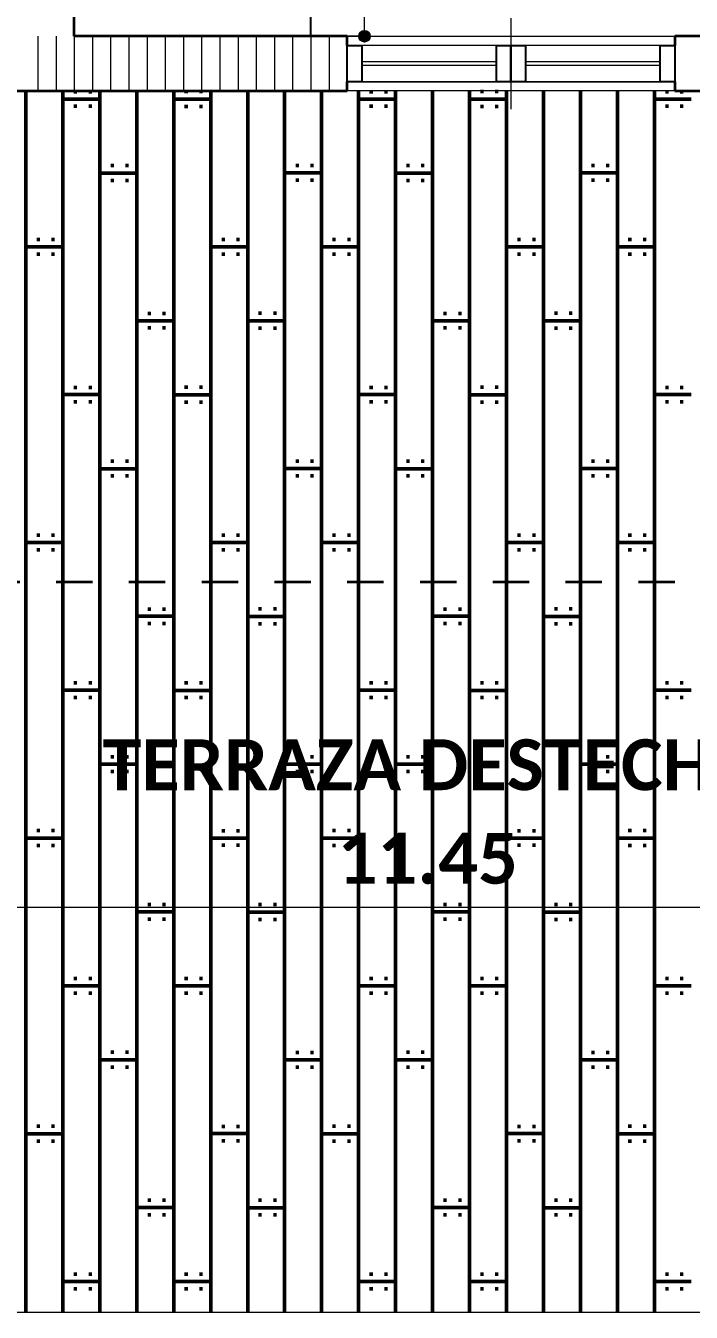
# Model space of a CAD drawing. Header units: metres. Extents: x -144 to 1000, y -717 to 29.
# Drawn here: x 515.197 to 517.025, y -571.383 to -567.846 of the extents above; entities that cross this region are included whole.
import ezdxf

# ---------------------------------------------------------------- set-up
doc = ezdxf.new("R2010")
doc.units = ezdxf.units.M
doc.linetypes.add('Basculante', pattern=[0.11625, 0.075, -0.04125])
doc.linetypes.add('basculante modificado', pattern=[0.18, 0.1125, -0.0675])
doc.layers.get('0').update_dxf_attribs({"color": 1})
for name, color, linetype, lineweight in [('A-ANNO-DIMS', 1, 'Continuous', 9), ('A-DETL', 1, 'Continuous', 9), ('A-DETL-GENF', 1, 'Continuous', 9), ('A-FLOR-PATT', 8, 'Continuous', 50), ('A-GENM', 1, 'Continuous', 9), ('A-GLAZ', 1, 'Continuous', 9), ('A-WALL', 4, 'Continuous', 9), ('G-ANNO-TEXT', 2, 'Continuous', 9)]:
    doc.layers.add(name, color=color, linetype=linetype, lineweight=lineweight)
doc.layers.add('A-WALL-PATT', color=7, linetype='Continuous', lineweight=35, true_color=0x9c9c9c)
doc.styles.add('Calibri_B_1', font='calibrib.ttf', dxfattribs={"height": 0.135})
doc.styles.add('Calibri_B_5', font='calibrib.ttf', dxfattribs={"height": 0.66})

# ---------------------------------------------------------------- blocks, each defined once
blk = doc.blocks.new('I')
at = {"layer": 'A-ANNO-DIMS', "lineweight": 25}
h = blk.add_hatch(color=256, dxfattribs=at)
edge = h.paths.add_edge_path()
edge.add_arc((512.3581, -506.21), 0.015, 0, 360)
at = {"layer": 'A-ANNO-DIMS'}
for p, q in [((512.3581, -506.21), (512.3581, -503.2089)), ((512.3581, -506.21), (512.0581, -506.21)), ((512.3581, -506.21), (512.4381, -506.21)), ((506.7607, -508.6044), (518.2107, -508.6044))]:
    blk.add_line(p, q, dxfattribs=at)
at = {"layer": 'A-ANNO-DIMS', "lineweight": 25}
blk.add_circle((512.3581, -506.21), 0.015, dxfattribs=at)
at = {"layer": 'A-DETL', "color": 7, "linetype": 'basculante modificado'}
blk.add_line((507.1098, -506.3589), (516.7105, -506.3589), dxfattribs=at)
at = {"layer": 'A-DETL', "color": 7, "linetype": 'Basculante', "lineweight": 35}
blk.add_line((498.9107, -507.7099), (517.2105, -507.7099), dxfattribs=at)
at = {"layer": 'A-DETL-GENF', "lineweight": 25}
for p, q in [((512.3107, -506.235), (512.3507, -506.235)), ((512.3107, -506.335), (512.3107, -506.235)), ((512.3507, -506.235), (512.3507, -506.335)), ((512.7207, -506.235), (512.7607, -506.235)), ((512.7207, -506.335), (512.7207, -506.235)), ((512.7607, -506.235), (512.7607, -506.335)), ((512.7607, -506.235), (512.8007, -506.235)), ((512.7607, -506.335), (512.7607, -506.235)), ((512.8007, -506.235), (512.8007, -506.335)), ((513.1707, -506.235), (513.2107, -506.235)), ((513.1707, -506.335), (513.1707, -506.235)), ((513.2107, -506.235), (513.2107, -506.335)), ((512.3507, -506.335), (512.3107, -506.335)), ((512.7607, -506.335), (512.7207, -506.335)), ((512.8007, -506.335), (512.7607, -506.335)), ((513.2107, -506.335), (513.1707, -506.335))]:
    blk.add_line(p, q, dxfattribs=at)
at = {"layer": 'A-DETL-GENF'}
for p, q in [((512.7207, -506.235), (512.3507, -506.235)), ((513.1707, -506.235), (512.8007, -506.235)), ((512.7207, -506.28), (512.3507, -506.28)), ((513.1707, -506.28), (512.8007, -506.28)), ((512.7207, -506.29), (512.3507, -506.29)), ((513.1707, -506.29), (512.8007, -506.29)), ((512.7207, -506.335), (512.3507, -506.335)), ((513.1707, -506.335), (512.8007, -506.335))]:
    blk.add_line(p, q, dxfattribs=at)
at = {"layer": 'A-FLOR-PATT', "color": 8, "true_color": 0x808080, "transparency": 33554559}
for p, q in [((511.4275, -506.36), (511.4275, -509.7185)), ((511.5285, -506.3825), (511.6301, -506.3825)), ((511.5291, -506.36), (511.5291, -509.7185)), ((511.5595, -506.3625), (511.5679, -506.3625)), ((511.6002, -506.3625), (511.6085, -506.3625)), ((511.6307, -506.36), (511.6307, -509.7185)), ((511.7323, -506.36), (511.7323, -509.7185)), ((511.8339, -506.36), (511.8339, -509.7185)), ((511.8339, -506.3829), (511.9355, -506.3829)), ((511.8639, -506.3621), (511.8723, -506.3621)), ((511.9046, -506.3621), (511.9129, -506.3621)), ((511.9355, -506.36), (511.9355, -509.7185)), ((512.0371, -506.36), (512.0371, -509.7185)), ((512.1387, -506.36), (512.1387, -509.7185)), ((512.2403, -506.36), (512.2403, -509.7185)), ((512.3413, -506.3825), (512.4429, -506.3825)), ((512.3419, -506.36), (512.3419, -509.7185)), ((512.3723, -506.3625), (512.3807, -506.3625)), ((512.413, -506.3625), (512.4213, -506.3625)), ((512.4435, -506.36), (512.4435, -509.7185)), ((512.5451, -506.36), (512.5451, -509.7185)), ((512.6467, -506.36), (512.6467, -509.7185)), ((512.6467, -506.3829), (512.7483, -506.3829)), ((512.6767, -506.3621), (512.6851, -506.3621)), ((512.7174, -506.3621), (512.7257, -506.3621)), ((512.7483, -506.36), (512.7483, -509.7185)), ((512.8499, -506.36), (512.8499, -509.7185)), ((512.9515, -506.36), (512.9515, -509.7185)), ((513.0531, -506.36), (513.0531, -509.7185)), ((513.1541, -506.3825), (513.2557, -506.3825)), ((513.1547, -506.36), (513.1547, -509.7185)), ((513.1851, -506.3625), (513.1935, -506.3625)), ((513.2258, -506.3625), (513.2341, -506.3625)), ((511.5595, -506.4025), (511.5679, -506.4025)), ((511.6002, -506.4025), (511.6085, -506.4025)), ((511.8639, -506.4029), (511.8723, -506.4029)), ((511.9046, -506.4029), (511.9129, -506.4029)), ((512.3723, -506.4025), (512.3807, -506.4025)), ((512.413, -506.4025), (512.4213, -506.4025)), ((512.6767, -506.4029), (512.6851, -506.4029)), ((512.7174, -506.4029), (512.7257, -506.4029)), ((513.1851, -506.4025), (513.1935, -506.4025)), ((513.2258, -506.4025), (513.2341, -506.4025)), ((511.6607, -506.5653), (511.6691, -506.5653)), ((511.7014, -506.5653), (511.7097, -506.5653)), ((512.1691, -506.5657), (512.1775, -506.5657)), ((512.2098, -506.5657), (512.2181, -506.5657)), ((512.4735, -506.5653), (512.4819, -506.5653)), ((512.5142, -506.5653), (512.5225, -506.5653)), ((512.9819, -506.5657), (512.9903, -506.5657)), ((513.0226, -506.5657), (513.0309, -506.5657)), ((511.6307, -506.5861), (511.7323, -506.5861)), ((512.1381, -506.5857), (512.2397, -506.5857)), ((512.1691, -506.6057), (512.1775, -506.6057)), ((512.2098, -506.6057), (512.2181, -506.6057)), ((512.4435, -506.5861), (512.5451, -506.5861)), ((512.9509, -506.5857), (513.0525, -506.5857)), ((512.9819, -506.6057), (512.9903, -506.6057)), ((513.0226, -506.6057), (513.0309, -506.6057)), ((511.6607, -506.6061), (511.6691, -506.6061)), ((511.7014, -506.6061), (511.7097, -506.6061)), ((512.4735, -506.6061), (512.4819, -506.6061)), ((512.5142, -506.6061), (512.5225, -506.6061)), ((511.4575, -506.7685), (511.4659, -506.7685)), ((511.4982, -506.7685), (511.5065, -506.7685)), ((511.9659, -506.7689), (511.9743, -506.7689)), ((512.0066, -506.7689), (512.0149, -506.7689)), ((512.2703, -506.7685), (512.2787, -506.7685)), ((512.311, -506.7685), (512.3193, -506.7685)), ((512.7787, -506.7689), (512.7871, -506.7689)), ((512.8194, -506.7689), (512.8277, -506.7689)), ((513.0831, -506.7685), (513.0915, -506.7685)), ((513.1238, -506.7685), (513.1321, -506.7685)), ((511.4275, -506.7893), (511.5291, -506.7893)), ((511.4575, -506.8093), (511.4659, -506.8093)), ((511.4982, -506.8093), (511.5065, -506.8093)), ((511.9349, -506.7889), (512.0365, -506.7889)), ((511.9659, -506.8089), (511.9743, -506.8089)), ((512.0066, -506.8089), (512.0149, -506.8089)), ((512.2403, -506.7893), (512.3419, -506.7893)), ((512.2703, -506.8093), (512.2787, -506.8093)), ((512.311, -506.8093), (512.3193, -506.8093)), ((512.7477, -506.7889), (512.8493, -506.7889)), ((512.7787, -506.8089), (512.7871, -506.8089)), ((512.8194, -506.8089), (512.8277, -506.8089)), ((513.0531, -506.7893), (513.1547, -506.7893)), ((513.0831, -506.8093), (513.0915, -506.8093)), ((513.1238, -506.8093), (513.1321, -506.8093)), ((511.7317, -506.9921), (511.8333, -506.9921)), ((511.7627, -506.9721), (511.7711, -506.9721)), ((511.8034, -506.9721), (511.8117, -506.9721)), ((512.0371, -506.9925), (512.1387, -506.9925)), ((512.0671, -506.9717), (512.0755, -506.9717)), ((512.1078, -506.9717), (512.1161, -506.9717)), ((512.5445, -506.9921), (512.6461, -506.9921)), ((512.5755, -506.9721), (512.5839, -506.9721)), ((512.6162, -506.9721), (512.6245, -506.9721)), ((512.8499, -506.9925), (512.9515, -506.9925)), ((512.8799, -506.9717), (512.8883, -506.9717)), ((512.9206, -506.9717), (512.9289, -506.9717)), ((511.7627, -507.0121), (511.7711, -507.0121)), ((511.8034, -507.0121), (511.8117, -507.0121)), ((512.0671, -507.0125), (512.0755, -507.0125)), ((512.1078, -507.0125), (512.1161, -507.0125)), ((512.5755, -507.0121), (512.5839, -507.0121)), ((512.6162, -507.0121), (512.6245, -507.0121)), ((512.8799, -507.0125), (512.8883, -507.0125)), ((512.9206, -507.0125), (512.9289, -507.0125)), ((511.5285, -507.1953), (511.6301, -507.1953)), ((511.5595, -507.1753), (511.5679, -507.1753)), ((511.6002, -507.1753), (511.6085, -507.1753)), ((511.8339, -507.1957), (511.9355, -507.1957)), ((511.8639, -507.1749), (511.8723, -507.1749)), ((511.9046, -507.1749), (511.9129, -507.1749)), ((512.3413, -507.1953), (512.4429, -507.1953)), ((512.3723, -507.1753), (512.3807, -507.1753)), ((512.413, -507.1753), (512.4213, -507.1753)), ((512.6467, -507.1957), (512.7483, -507.1957)), ((512.6767, -507.1749), (512.6851, -507.1749)), ((512.7174, -507.1749), (512.7257, -507.1749)), ((513.1541, -507.1953), (513.2557, -507.1953)), ((513.1851, -507.1753), (513.1935, -507.1753)), ((513.2258, -507.1753), (513.2341, -507.1753)), ((511.5595, -507.2153), (511.5679, -507.2153)), ((511.6002, -507.2153), (511.6085, -507.2153)), ((511.8639, -507.2157), (511.8723, -507.2157)), ((511.9046, -507.2157), (511.9129, -507.2157)), ((512.3723, -507.2153), (512.3807, -507.2153)), ((512.413, -507.2153), (512.4213, -507.2153)), ((512.6767, -507.2157), (512.6851, -507.2157)), ((512.7174, -507.2157), (512.7257, -507.2157)), ((513.1851, -507.2153), (513.1935, -507.2153)), ((513.2258, -507.2153), (513.2341, -507.2153)), ((511.6607, -507.3781), (511.6691, -507.3781)), ((511.7014, -507.3781), (511.7097, -507.3781)), ((512.1691, -507.3785), (512.1775, -507.3785)), ((512.2098, -507.3785), (512.2181, -507.3785)), ((512.4735, -507.3781), (512.4819, -507.3781)), ((512.5142, -507.3781), (512.5225, -507.3781)), ((512.9819, -507.3785), (512.9903, -507.3785)), ((513.0226, -507.3785), (513.0309, -507.3785)), ((511.6307, -507.3989), (511.7323, -507.3989)), ((511.6607, -507.4189), (511.6691, -507.4189)), ((511.7014, -507.4189), (511.7097, -507.4189)), ((512.1381, -507.3985), (512.2397, -507.3985)), ((512.1691, -507.4185), (512.1775, -507.4185)), ((512.2098, -507.4185), (512.2181, -507.4185)), ((512.4435, -507.3989), (512.5451, -507.3989)), ((512.4735, -507.4189), (512.4819, -507.4189)), ((512.5142, -507.4189), (512.5225, -507.4189)), ((512.9509, -507.3985), (513.0525, -507.3985)), ((512.9819, -507.4185), (512.9903, -507.4185)), ((513.0226, -507.4185), (513.0309, -507.4185)), ((511.4575, -507.5813), (511.4659, -507.5813)), ((511.4982, -507.5813), (511.5065, -507.5813)), ((511.9659, -507.5817), (511.9743, -507.5817)), ((512.0066, -507.5817), (512.0149, -507.5817)), ((512.2703, -507.5813), (512.2787, -507.5813)), ((512.311, -507.5813), (512.3193, -507.5813)), ((512.7787, -507.5817), (512.7871, -507.5817)), ((512.8194, -507.5817), (512.8277, -507.5817)), ((513.0831, -507.5813), (513.0915, -507.5813)), ((513.1238, -507.5813), (513.1321, -507.5813)), ((511.4275, -507.6021), (511.5291, -507.6021)), ((511.4575, -507.6221), (511.4659, -507.6221)), ((511.4982, -507.6221), (511.5065, -507.6221)), ((511.9349, -507.6017), (512.0365, -507.6017)), ((511.9659, -507.6217), (511.9743, -507.6217)), ((512.0066, -507.6217), (512.0149, -507.6217)), ((512.2403, -507.6021), (512.3419, -507.6021)), ((512.2703, -507.6221), (512.2787, -507.6221)), ((512.311, -507.6221), (512.3193, -507.6221)), ((512.7477, -507.6017), (512.8493, -507.6017)), ((512.7787, -507.6217), (512.7871, -507.6217)), ((512.8194, -507.6217), (512.8277, -507.6217)), ((513.0531, -507.6021), (513.1547, -507.6021)), ((513.0831, -507.6221), (513.0915, -507.6221)), ((513.1238, -507.6221), (513.1321, -507.6221)), ((511.7317, -507.8049), (511.8333, -507.8049)), ((511.7627, -507.7849), (511.7711, -507.7849)), ((511.8034, -507.7849), (511.8117, -507.7849)), ((512.0371, -507.8053), (512.1387, -507.8053)), ((512.0671, -507.7845), (512.0755, -507.7845)), ((512.1078, -507.7845), (512.1161, -507.7845)), ((512.5445, -507.8049), (512.6461, -507.8049)), ((512.5755, -507.7849), (512.5839, -507.7849)), ((512.6162, -507.7849), (512.6245, -507.7849)), ((512.8499, -507.8053), (512.9515, -507.8053)), ((512.8799, -507.7845), (512.8883, -507.7845)), ((512.9206, -507.7845), (512.9289, -507.7845)), ((511.7627, -507.8249), (511.7711, -507.8249)), ((511.8034, -507.8249), (511.8117, -507.8249)), ((512.0671, -507.8253), (512.0755, -507.8253)), ((512.1078, -507.8253), (512.1161, -507.8253)), ((512.5755, -507.8249), (512.5839, -507.8249)), ((512.6162, -507.8249), (512.6245, -507.8249)), ((512.8799, -507.8253), (512.8883, -507.8253)), ((512.9206, -507.8253), (512.9289, -507.8253)), ((511.5285, -508.0081), (511.6301, -508.0081)), ((511.5595, -507.9881), (511.5679, -507.9881)), ((511.6002, -507.9881), (511.6085, -507.9881)), ((511.8339, -508.0085), (511.9355, -508.0085)), ((511.8639, -507.9877), (511.8723, -507.9877)), ((511.9046, -507.9877), (511.9129, -507.9877)), ((512.3413, -508.0081), (512.4429, -508.0081)), ((512.3723, -507.9881), (512.3807, -507.9881)), ((512.413, -507.9881), (512.4213, -507.9881)), ((512.6467, -508.0085), (512.7483, -508.0085)), ((512.6767, -507.9877), (512.6851, -507.9877)), ((512.7174, -507.9877), (512.7257, -507.9877)), ((513.1541, -508.0081), (513.2557, -508.0081)), ((513.1851, -507.9881), (513.1935, -507.9881)), ((513.2258, -507.9881), (513.2341, -507.9881)), ((511.5595, -508.0281), (511.5679, -508.0281)), ((511.6002, -508.0281), (511.6085, -508.0281)), ((511.8639, -508.0285), (511.8723, -508.0285)), ((511.9046, -508.0285), (511.9129, -508.0285)), ((512.3723, -508.0281), (512.3807, -508.0281)), ((512.413, -508.0281), (512.4213, -508.0281)), ((512.6767, -508.0285), (512.6851, -508.0285)), ((512.7174, -508.0285), (512.7257, -508.0285)), ((513.1851, -508.0281), (513.1935, -508.0281)), ((513.2258, -508.0281), (513.2341, -508.0281)), ((511.6607, -508.1909), (511.6691, -508.1909)), ((511.7014, -508.1909), (511.7097, -508.1909)), ((512.1691, -508.1913), (512.1775, -508.1913)), ((512.2098, -508.1913), (512.2181, -508.1913)), ((512.4735, -508.1909), (512.4819, -508.1909)), ((512.5142, -508.1909), (512.5225, -508.1909)), ((512.9819, -508.1913), (512.9903, -508.1913)), ((513.0226, -508.1913), (513.0309, -508.1913)), ((511.6307, -508.2117), (511.7323, -508.2117)), ((511.6607, -508.2317), (511.6691, -508.2317)), ((511.7014, -508.2317), (511.7097, -508.2317)), ((512.1381, -508.2113), (512.2397, -508.2113)), ((512.1691, -508.2313), (512.1775, -508.2313)), ((512.2098, -508.2313), (512.2181, -508.2313)), ((512.4435, -508.2117), (512.5451, -508.2117)), ((512.4735, -508.2317), (512.4819, -508.2317)), ((512.5142, -508.2317), (512.5225, -508.2317)), ((512.9509, -508.2113), (513.0525, -508.2113)), ((512.9819, -508.2313), (512.9903, -508.2313)), ((513.0226, -508.2313), (513.0309, -508.2313)), ((511.4575, -508.3941), (511.4659, -508.3941)), ((511.4982, -508.3941), (511.5065, -508.3941)), ((511.9659, -508.3945), (511.9743, -508.3945)), ((512.0066, -508.3945), (512.0149, -508.3945)), ((512.2703, -508.3941), (512.2787, -508.3941)), ((512.311, -508.3941), (512.3193, -508.3941)), ((512.7787, -508.3945), (512.7871, -508.3945)), ((512.8194, -508.3945), (512.8277, -508.3945)), ((513.0831, -508.3941), (513.0915, -508.3941)), ((513.1238, -508.3941), (513.1321, -508.3941)), ((511.4275, -508.4149), (511.5291, -508.4149)), ((511.4575, -508.4349), (511.4659, -508.4349)), ((511.4982, -508.4349), (511.5065, -508.4349)), ((511.9349, -508.4145), (512.0365, -508.4145)), ((511.9659, -508.4345), (511.9743, -508.4345)), ((512.0066, -508.4345), (512.0149, -508.4345)), ((512.2403, -508.4149), (512.3419, -508.4149)), ((512.2703, -508.4349), (512.2787, -508.4349)), ((512.311, -508.4349), (512.3193, -508.4349)), ((512.7477, -508.4145), (512.8493, -508.4145)), ((512.7787, -508.4345), (512.7871, -508.4345)), ((512.8194, -508.4345), (512.8277, -508.4345)), ((513.0531, -508.4149), (513.1547, -508.4149)), ((513.0831, -508.4349), (513.0915, -508.4349)), ((513.1238, -508.4349), (513.1321, -508.4349)), ((511.7317, -508.6177), (511.8333, -508.6177)), ((511.7627, -508.5977), (511.7711, -508.5977)), ((511.8034, -508.5977), (511.8117, -508.5977)), ((512.0371, -508.6181), (512.1387, -508.6181)), ((512.0671, -508.5973), (512.0755, -508.5973)), ((512.1078, -508.5973), (512.1161, -508.5973)), ((512.5445, -508.6177), (512.6461, -508.6177)), ((512.5755, -508.5977), (512.5839, -508.5977)), ((512.6162, -508.5977), (512.6245, -508.5977)), ((512.8499, -508.6181), (512.9515, -508.6181)), ((512.8799, -508.5973), (512.8883, -508.5973)), ((512.9206, -508.5973), (512.9289, -508.5973)), ((511.7627, -508.6377), (511.7711, -508.6377)), ((511.8034, -508.6377), (511.8117, -508.6377)), ((512.0671, -508.6381), (512.0755, -508.6381)), ((512.1078, -508.6381), (512.1161, -508.6381)), ((512.5755, -508.6377), (512.5839, -508.6377)), ((512.6162, -508.6377), (512.6245, -508.6377)), ((512.8799, -508.6381), (512.8883, -508.6381)), ((512.9206, -508.6381), (512.9289, -508.6381)), ((511.5285, -508.8209), (511.6301, -508.8209)), ((511.5595, -508.8009), (511.5679, -508.8009)), ((511.6002, -508.8009), (511.6085, -508.8009)), ((511.8339, -508.8213), (511.9355, -508.8213)), ((511.8639, -508.8005), (511.8723, -508.8005)), ((511.9046, -508.8005), (511.9129, -508.8005)), ((512.3413, -508.8209), (512.4429, -508.8209)), ((512.3723, -508.8009), (512.3807, -508.8009)), ((512.413, -508.8009), (512.4213, -508.8009)), ((512.6467, -508.8213), (512.7483, -508.8213)), ((512.6767, -508.8005), (512.6851, -508.8005)), ((512.7174, -508.8005), (512.7257, -508.8005)), ((513.1541, -508.8209), (513.2557, -508.8209)), ((513.1851, -508.8009), (513.1935, -508.8009)), ((513.2258, -508.8009), (513.2341, -508.8009)), ((511.5595, -508.8409), (511.5679, -508.8409)), ((511.6002, -508.8409), (511.6085, -508.8409)), ((511.8639, -508.8413), (511.8723, -508.8413)), ((511.9046, -508.8413), (511.9129, -508.8413)), ((512.3723, -508.8409), (512.3807, -508.8409)), ((512.413, -508.8409), (512.4213, -508.8409)), ((512.6767, -508.8413), (512.6851, -508.8413)), ((512.7174, -508.8413), (512.7257, -508.8413)), ((513.1851, -508.8409), (513.1935, -508.8409)), ((513.2258, -508.8409), (513.2341, -508.8409)), ((511.6607, -509.0037), (511.6691, -509.0037)), ((511.7014, -509.0037), (511.7097, -509.0037)), ((512.1691, -509.0041), (512.1775, -509.0041)), ((512.2098, -509.0041), (512.2181, -509.0041)), ((512.4735, -509.0037), (512.4819, -509.0037)), ((512.5142, -509.0037), (512.5225, -509.0037)), ((512.9819, -509.0041), (512.9903, -509.0041)), ((513.0226, -509.0041), (513.0309, -509.0041)), ((511.6307, -509.0245), (511.7323, -509.0245)), ((511.6607, -509.0445), (511.6691, -509.0445)), ((511.7014, -509.0445), (511.7097, -509.0445)), ((512.1381, -509.0241), (512.2397, -509.0241)), ((512.1691, -509.0441), (512.1775, -509.0441)), ((512.2098, -509.0441), (512.2181, -509.0441)), ((512.4435, -509.0245), (512.5451, -509.0245)), ((512.4735, -509.0445), (512.4819, -509.0445)), ((512.5142, -509.0445), (512.5225, -509.0445)), ((512.9509, -509.0241), (513.0525, -509.0241)), ((512.9819, -509.0441), (512.9903, -509.0441)), ((513.0226, -509.0441), (513.0309, -509.0441)), ((511.4575, -509.2069), (511.4659, -509.2069)), ((511.4982, -509.2069), (511.5065, -509.2069)), ((511.9659, -509.2073), (511.9743, -509.2073)), ((512.0066, -509.2073), (512.0149, -509.2073)), ((512.2703, -509.2069), (512.2787, -509.2069)), ((512.311, -509.2069), (512.3193, -509.2069)), ((512.7787, -509.2073), (512.7871, -509.2073)), ((512.8194, -509.2073), (512.8277, -509.2073)), ((513.0831, -509.2069), (513.0915, -509.2069)), ((513.1238, -509.2069), (513.1321, -509.2069)), ((511.4275, -509.2277), (511.5291, -509.2277)), ((511.4575, -509.2477), (511.4659, -509.2477)), ((511.4982, -509.2477), (511.5065, -509.2477)), ((511.9349, -509.2273), (512.0365, -509.2273)), ((511.9659, -509.2473), (511.9743, -509.2473)), ((512.0066, -509.2473), (512.0149, -509.2473)), ((512.2403, -509.2277), (512.3419, -509.2277)), ((512.2703, -509.2477), (512.2787, -509.2477)), ((512.311, -509.2477), (512.3193, -509.2477)), ((512.7477, -509.2273), (512.8493, -509.2273)), ((512.7787, -509.2473), (512.7871, -509.2473)), ((512.8194, -509.2473), (512.8277, -509.2473)), ((513.0531, -509.2277), (513.1547, -509.2277)), ((513.0831, -509.2477), (513.0915, -509.2477)), ((513.1238, -509.2477), (513.1321, -509.2477)), ((511.7317, -509.4305), (511.8333, -509.4305)), ((511.7627, -509.4105), (511.7711, -509.4105)), ((511.8034, -509.4105), (511.8117, -509.4105)), ((512.0371, -509.4309), (512.1387, -509.4309)), ((512.0671, -509.4101), (512.0755, -509.4101)), ((512.1078, -509.4101), (512.1161, -509.4101)), ((512.5445, -509.4305), (512.6461, -509.4305)), ((512.5755, -509.4105), (512.5839, -509.4105)), ((512.6162, -509.4105), (512.6245, -509.4105)), ((512.8499, -509.4309), (512.9515, -509.4309)), ((512.8799, -509.4101), (512.8883, -509.4101)), ((512.9206, -509.4101), (512.9289, -509.4101)), ((511.7627, -509.4505), (511.7711, -509.4505)), ((511.8034, -509.4505), (511.8117, -509.4505)), ((512.0671, -509.4509), (512.0755, -509.4509)), ((512.1078, -509.4509), (512.1161, -509.4509)), ((512.5755, -509.4505), (512.5839, -509.4505)), ((512.6162, -509.4505), (512.6245, -509.4505)), ((512.8799, -509.4509), (512.8883, -509.4509)), ((512.9206, -509.4509), (512.9289, -509.4509)), ((511.5285, -509.6337), (511.6301, -509.6337)), ((511.5595, -509.6137), (511.5679, -509.6137)), ((511.6002, -509.6137), (511.6085, -509.6137)), ((511.8339, -509.6341), (511.9355, -509.6341)), ((511.8639, -509.6133), (511.8723, -509.6133)), ((511.9046, -509.6133), (511.9129, -509.6133)), ((512.3413, -509.6337), (512.4429, -509.6337)), ((512.3723, -509.6137), (512.3807, -509.6137)), ((512.413, -509.6137), (512.4213, -509.6137)), ((512.6467, -509.6341), (512.7483, -509.6341)), ((512.6767, -509.6133), (512.6851, -509.6133)), ((512.7174, -509.6133), (512.7257, -509.6133)), ((513.1541, -509.6337), (513.2557, -509.6337)), ((513.1851, -509.6137), (513.1935, -509.6137)), ((513.2258, -509.6137), (513.2341, -509.6137)), ((511.5595, -509.6537), (511.5679, -509.6537)), ((511.6002, -509.6537), (511.6085, -509.6537)), ((511.8639, -509.6541), (511.8723, -509.6541)), ((511.9046, -509.6541), (511.9129, -509.6541)), ((512.3723, -509.6537), (512.3807, -509.6537)), ((512.413, -509.6537), (512.4213, -509.6537)), ((512.6767, -509.6541), (512.6851, -509.6541)), ((512.7174, -509.6541), (512.7257, -509.6541)), ((513.1851, -509.6537), (513.1935, -509.6537)), ((513.2258, -509.6537), (513.2341, -509.6537))]:
    blk.add_line(p, q, dxfattribs=at)
at = {"layer": 'A-GENM', "lineweight": 25}
for p, q in [((511.5607, -503.2089), (511.5607, -506.21)), ((512.2107, -506.21), (512.2107, -503.2089)), ((511.5607, -506.21), (512.2107, -506.21))]:
    blk.add_line(p, q, dxfattribs=at)
at = {"layer": 'A-GLAZ'}
for p, q in [((512.7607, -506.16), (512.7607, -506.41)), ((512.3107, -506.335), (512.3107, -506.235)), ((512.7607, -506.235), (512.3107, -506.235)), ((512.7607, -506.335), (512.7607, -506.235)), ((512.7607, -506.335), (512.7607, -506.235)), ((513.2107, -506.235), (512.7607, -506.235)), ((513.2107, -506.335), (513.2107, -506.235)), ((512.3107, -506.335), (512.7607, -506.335)), ((512.7607, -506.335), (513.2107, -506.335))]:
    blk.add_line(p, q, dxfattribs=at)
at = {"layer": 'A-WALL', "lineweight": 35}
for p, q in [((511.5607, -506.21), (511.5607, -503.2089)), ((512.3107, -506.21), (511.5607, -506.21)), ((512.3107, -506.235), (512.3107, -506.21)), ((514.2107, -506.21), (513.2107, -506.21)), ((513.2107, -506.21), (513.2107, -506.235)), ((512.3107, -506.36), (512.3107, -506.335)), ((513.2107, -506.335), (513.2107, -506.36)), ((510.9107, -506.36), (512.3107, -506.36)), ((513.2107, -506.36), (514.2107, -506.36))]:
    blk.add_line(p, q, dxfattribs=at)
at = {"layer": 'A-WALL'}
for p, q in [((512.3107, -506.21), (513.2107, -506.21)), ((513.2107, -506.36), (512.3107, -506.36)), ((506.7617, -509.7185), (518.2107, -509.7185))]:
    blk.add_line(p, q, dxfattribs=at)
at = {"layer": 'A-WALL-PATT', "color": 8, "lineweight": 5, "true_color": 0x727272}
for p, q in [((511.4606, -506.21), (511.4606, -506.36)), ((511.5106, -506.21), (511.5106, -506.36)), ((511.5606, -506.21), (511.5606, -506.36)), ((511.6106, -506.21), (511.6106, -506.36)), ((511.6606, -506.21), (511.6606, -506.36)), ((511.7106, -506.21), (511.7106, -506.36)), ((511.7606, -506.21), (511.7606, -506.36)), ((511.8106, -506.21), (511.8106, -506.36)), ((511.8606, -506.21), (511.8606, -506.36)), ((511.9106, -506.21), (511.9106, -506.36)), ((511.9606, -506.21), (511.9606, -506.36)), ((512.0106, -506.21), (512.0106, -506.36)), ((512.0606, -506.21), (512.0606, -506.36)), ((512.1106, -506.21), (512.1106, -506.36)), ((512.1606, -506.21), (512.1606, -506.36)), ((512.2106, -506.21), (512.2106, -506.36)), ((512.2606, -506.21), (512.2606, -506.36)), ((512.3106, -506.21), (512.3106, -506.36))]:
    blk.add_line(p, q, dxfattribs=at)
at = {"layer": 'A-ANNO-DIMS', "insert": (512.2844, -508.4003), "char_height": 0.14, "width": 0.483137, "attachment_point": 1, "line_spacing_factor": 1.158048, "style": 'Calibri_B_5'}
blk.add_mtext('11.45', dxfattribs=at)
at = {"layer": 'G-ANNO-TEXT', "style": 'Calibri_B_1'}
blk.add_text('TERRAZA DESTECHADA 4TO N', height=0.14, dxfattribs=at).set_placement((511.6383, -508.283))

msp = doc.modelspace()

# ---------------------------------------------------------------- block references
at = {"color": 3}
msp.add_blockref('I', (3.7693, -61.665), dxfattribs=at)

doc.saveas('drawing.dxf')
